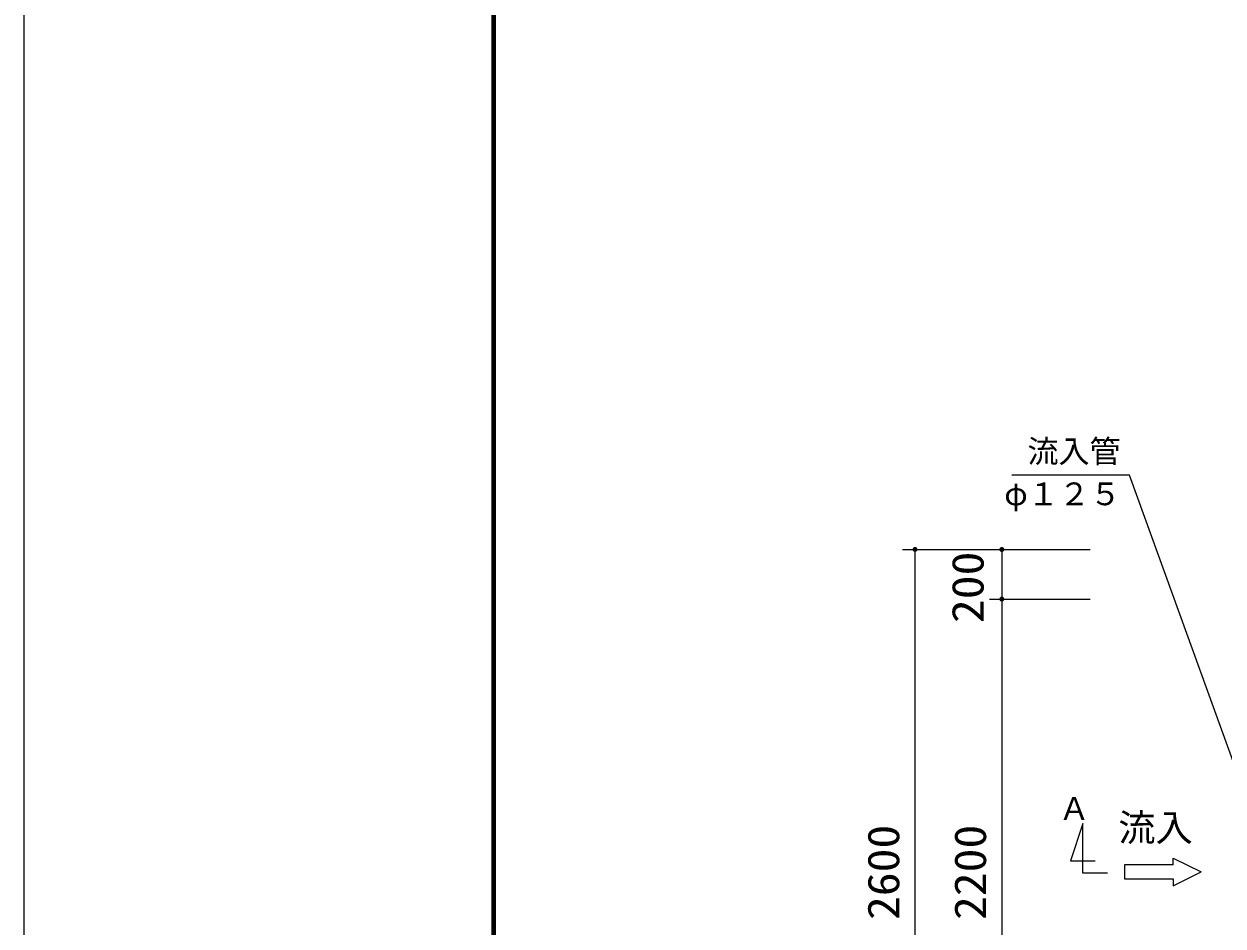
# Model space of a CAD drawing. Units: millimetres, scale not verified. Extents: x -14850 to 14850, y -10500 to 10500.
# Drawn here: x -14850 to -10015, y 787 to 4423 of the extents above; entities that cross this region are included whole.
import ezdxf
from ezdxf.enums import TextEntityAlignment as Align

# ---------------------------------------------------------------- set-up
doc = ezdxf.new("R2010")
doc.units = ezdxf.units.MM
doc.header["$LTSCALE"] = 50
for name, color, linetype, lineweight in [('0-0_製作', 5, 'Continuous', 25), ('0-2_躯体', 3, 'Continuous', 25), ('0-7_図面枠', 7, 'Continuous', 25), ('0-8_Axis_waku', 7, 'Continuous', 25)]:
    doc.layers.add(name, color=color, linetype=linetype, lineweight=lineweight)
doc.styles.add('ＭＳ ゴシック', font='')
doc.styles.get('ＭＳ ゴシック').set_extended_font_data('MS Gothic')

msp = doc.modelspace()

# ---------------------------------------------------------------- linework, layer by layer
at = {"layer": '0-0_製作', "color": 2}
for p, q in [((-11306.85, 2304.89), (-10906.85, 2304.89)), ((-11256.85, -295.11), (-11256.85, 2304.89)), ((-10956.85, 2304.89), (-10550.15, 2304.89)), ((-10906.85, 2304.89), (-10906.85, 2104.89)), ((-10956.85, 2104.89), (-10550.15, 2104.89)), ((-10906.85, 2104.89), (-10906.85, -95.11))]:
    msp.add_line(p, q, dxfattribs=at)
at = {"layer": '0-0_製作'}
for points in [[(-11265.9, 2309.15), (-11266.85, 2304.89), (-11266.83, 2305.52)], [(-11265.9, 2309.15), (-11256.85, 2304.89), (-11266.85, 2304.89)], [(-11256.85, 2304.89), (-11266.77, 2303.64), (-11266.85, 2304.89)], [(-11265.9, 2309.15), (-11266.83, 2305.52), (-11266.36, 2307.98)], [(-11266.36, 2307.98), (-11266.83, 2305.52), (-11266.68, 2306.76)], [(-11256.85, 2304.89), (-11266.54, 2302.4), (-11266.77, 2303.64)], [(-11256.85, 2304.89), (-11266.15, 2301.21), (-11266.54, 2302.4)], [(-11256.85, 2304.89), (-11265.62, 2300.07), (-11266.15, 2301.21)], [(-11265.3, 2310.25), (-11256.85, 2304.89), (-11265.9, 2309.15)], [(-11256.85, 2304.89), (-11264.94, 2299.01), (-11265.62, 2300.07)], [(-11264.56, 2311.26), (-11256.85, 2304.89), (-11265.3, 2310.25)], [(-11256.85, 2304.89), (-11264.14, 2298.04), (-11264.94, 2299.01)], [(-11263.7, 2312.18), (-11256.85, 2304.89), (-11264.56, 2311.26)], [(-11256.85, 2304.89), (-11263.23, 2297.18), (-11264.14, 2298.04)], [(-11262.73, 2312.98), (-11256.85, 2304.89), (-11263.7, 2312.18)], [(-11256.85, 2304.89), (-11262.21, 2296.45), (-11263.23, 2297.18)], [(-11261.67, 2313.65), (-11256.85, 2304.89), (-11262.73, 2312.98)], [(-11256.85, 2304.89), (-11261.11, 2295.84), (-11262.21, 2296.45)], [(-11260.53, 2314.19), (-11256.85, 2304.89), (-11261.67, 2313.65)], [(-11256.85, 2304.89), (-11259.94, 2295.38), (-11261.11, 2295.84)], [(-11259.34, 2314.58), (-11256.85, 2304.89), (-11260.53, 2314.19)], [(-11256.85, 2304.89), (-11258.73, 2295.07), (-11259.94, 2295.38)], [(-11258.11, 2314.81), (-11256.85, 2304.89), (-11259.34, 2314.58)], [(-11256.85, 2294.89), (-11258.73, 2295.07), (-11256.85, 2304.89)], [(-11256.85, 2294.89), (-11257.48, 2294.91), (-11258.73, 2295.07)], [(-11256.85, 2314.89), (-11256.85, 2304.89), (-11258.11, 2314.81)], [(-11256.22, 2314.87), (-11256.85, 2304.89), (-11256.85, 2314.89)], [(-11254.98, 2314.71), (-11256.85, 2304.89), (-11256.22, 2314.87)], [(-11253.76, 2314.4), (-11256.85, 2304.89), (-11254.98, 2314.71)], [(-11253.76, 2314.4), (-11246.85, 2304.89), (-11256.85, 2304.89)], [(-11246.85, 2304.89), (-11256.85, 2294.89), (-11256.85, 2304.89)], [(-11246.85, 2304.89), (-11255.6, 2294.97), (-11256.85, 2294.89)], [(-11246.85, 2304.89), (-11254.37, 2295.2), (-11255.6, 2294.97)], [(-11246.85, 2304.89), (-11253.17, 2295.59), (-11254.37, 2295.2)], [(-11252.59, 2313.94), (-11246.85, 2304.89), (-11253.76, 2314.4)], [(-11246.85, 2304.89), (-11252.04, 2296.13), (-11253.17, 2295.59)], [(-11251.49, 2313.33), (-11246.85, 2304.89), (-11252.59, 2313.94)], [(-11246.85, 2304.89), (-11250.97, 2296.8), (-11252.04, 2296.13)], [(-11250.48, 2312.59), (-11246.85, 2304.89), (-11251.49, 2313.33)], [(-11246.85, 2304.89), (-11250.01, 2297.6), (-11250.97, 2296.8)], [(-11249.56, 2311.74), (-11246.85, 2304.89), (-11250.48, 2312.59)], [(-11246.85, 2304.89), (-11249.15, 2298.52), (-11250.01, 2297.6)], [(-11248.76, 2310.77), (-11246.85, 2304.89), (-11249.56, 2311.74)], [(-11246.85, 2304.89), (-11248.41, 2299.53), (-11249.15, 2298.52)], [(-11248.09, 2309.71), (-11246.85, 2304.89), (-11248.76, 2310.77)], [(-11246.85, 2304.89), (-11247.8, 2300.63), (-11248.41, 2299.53)], [(-11247.55, 2308.57), (-11246.85, 2304.89), (-11248.09, 2309.71)], [(-11246.85, 2304.89), (-11247.34, 2301.8), (-11247.8, 2300.63)], [(-11247.17, 2307.38), (-11246.85, 2304.89), (-11247.55, 2308.57)], [(-11246.87, 2304.26), (-11247.34, 2301.8), (-11246.85, 2304.89)], [(-11247.03, 2303.02), (-11247.34, 2301.8), (-11246.87, 2304.26)], [(-11246.93, 2306.14), (-11246.85, 2304.89), (-11247.17, 2307.38)], [(-10915.9, 2309.15), (-10916.85, 2304.89), (-10916.83, 2305.52)], [(-10915.9, 2309.15), (-10906.85, 2304.89), (-10916.85, 2304.89)], [(-10906.85, 2304.89), (-10916.77, 2303.64), (-10916.85, 2304.89)], [(-10915.9, 2309.15), (-10916.83, 2305.52), (-10916.36, 2307.98)], [(-10916.36, 2307.98), (-10916.83, 2305.52), (-10916.68, 2306.76)], [(-10906.85, 2304.89), (-10916.54, 2302.4), (-10916.77, 2303.64)], [(-10906.85, 2304.89), (-10916.15, 2301.21), (-10916.54, 2302.4)], [(-10906.85, 2304.89), (-10915.62, 2300.07), (-10916.15, 2301.21)], [(-10915.3, 2310.25), (-10906.85, 2304.89), (-10915.9, 2309.15)], [(-10906.85, 2304.89), (-10914.94, 2299.01), (-10915.62, 2300.07)], [(-10914.56, 2311.26), (-10906.85, 2304.89), (-10915.3, 2310.25)], [(-10906.85, 2304.89), (-10914.14, 2298.04), (-10914.94, 2299.01)], [(-10913.7, 2312.18), (-10906.85, 2304.89), (-10914.56, 2311.26)], [(-10906.85, 2304.89), (-10913.23, 2297.18), (-10914.14, 2298.04)], [(-10912.73, 2312.98), (-10906.85, 2304.89), (-10913.7, 2312.18)], [(-10906.85, 2304.89), (-10912.21, 2296.45), (-10913.23, 2297.18)], [(-10911.67, 2313.65), (-10906.85, 2304.89), (-10912.73, 2312.98)], [(-10906.85, 2304.89), (-10911.11, 2295.84), (-10912.21, 2296.45)], [(-10910.53, 2314.19), (-10906.85, 2304.89), (-10911.67, 2313.65)], [(-10906.85, 2304.89), (-10909.94, 2295.38), (-10911.11, 2295.84)], [(-10909.34, 2314.58), (-10906.85, 2304.89), (-10910.53, 2314.19)], [(-10906.85, 2304.89), (-10908.73, 2295.07), (-10909.94, 2295.38)], [(-10908.11, 2314.81), (-10906.85, 2304.89), (-10909.34, 2314.58)], [(-10906.85, 2294.89), (-10908.73, 2295.07), (-10906.85, 2304.89)], [(-10906.85, 2294.89), (-10907.48, 2294.91), (-10908.73, 2295.07)], [(-10906.85, 2314.89), (-10906.85, 2304.89), (-10908.11, 2314.81)], [(-10906.22, 2314.87), (-10906.85, 2304.89), (-10906.85, 2314.89)], [(-10904.98, 2314.71), (-10906.85, 2304.89), (-10906.22, 2314.87)], [(-10903.76, 2314.4), (-10906.85, 2304.89), (-10904.98, 2314.71)], [(-10903.76, 2314.4), (-10896.85, 2304.89), (-10906.85, 2304.89)], [(-10896.85, 2304.89), (-10906.85, 2294.89), (-10906.85, 2304.89)], [(-10896.85, 2304.89), (-10905.6, 2294.97), (-10906.85, 2294.89)], [(-10896.85, 2304.89), (-10904.37, 2295.2), (-10905.6, 2294.97)], [(-10896.85, 2304.89), (-10903.17, 2295.59), (-10904.37, 2295.2)], [(-10902.59, 2313.94), (-10896.85, 2304.89), (-10903.76, 2314.4)], [(-10896.85, 2304.89), (-10902.04, 2296.13), (-10903.17, 2295.59)], [(-10901.49, 2313.33), (-10896.85, 2304.89), (-10902.59, 2313.94)], [(-10896.85, 2304.89), (-10900.97, 2296.8), (-10902.04, 2296.13)], [(-10900.48, 2312.59), (-10896.85, 2304.89), (-10901.49, 2313.33)], [(-10896.85, 2304.89), (-10900.01, 2297.6), (-10900.97, 2296.8)], [(-10899.56, 2311.74), (-10896.85, 2304.89), (-10900.48, 2312.59)], [(-10896.85, 2304.89), (-10899.15, 2298.52), (-10900.01, 2297.6)], [(-10898.76, 2310.77), (-10896.85, 2304.89), (-10899.56, 2311.74)], [(-10896.85, 2304.89), (-10898.41, 2299.53), (-10899.15, 2298.52)], [(-10898.09, 2309.71), (-10896.85, 2304.89), (-10898.76, 2310.77)], [(-10896.85, 2304.89), (-10897.8, 2300.63), (-10898.41, 2299.53)], [(-10897.55, 2308.57), (-10896.85, 2304.89), (-10898.09, 2309.71)], [(-10896.85, 2304.89), (-10897.34, 2301.8), (-10897.8, 2300.63)], [(-10897.17, 2307.38), (-10896.85, 2304.89), (-10897.55, 2308.57)], [(-10896.87, 2304.26), (-10897.34, 2301.8), (-10896.85, 2304.89)], [(-10897.03, 2303.02), (-10897.34, 2301.8), (-10896.87, 2304.26)], [(-10896.93, 2306.14), (-10896.85, 2304.89), (-10897.17, 2307.38)], [(-10915.9, 2109.15), (-10916.85, 2104.89), (-10916.83, 2105.52)], [(-10915.9, 2109.15), (-10906.85, 2104.89), (-10916.85, 2104.89)], [(-10906.85, 2104.89), (-10916.77, 2103.64), (-10916.85, 2104.89)], [(-10915.9, 2109.15), (-10916.83, 2105.52), (-10916.36, 2107.98)], [(-10916.36, 2107.98), (-10916.83, 2105.52), (-10916.68, 2106.76)], [(-10906.85, 2104.89), (-10916.54, 2102.4), (-10916.77, 2103.64)], [(-10906.85, 2104.89), (-10916.15, 2101.21), (-10916.54, 2102.4)], [(-10906.85, 2104.89), (-10915.62, 2100.07), (-10916.15, 2101.21)], [(-10915.3, 2110.25), (-10906.85, 2104.89), (-10915.9, 2109.15)], [(-10906.85, 2104.89), (-10914.94, 2099.01), (-10915.62, 2100.07)], [(-10914.56, 2111.26), (-10906.85, 2104.89), (-10915.3, 2110.25)], [(-10906.85, 2104.89), (-10914.14, 2098.04), (-10914.94, 2099.01)], [(-10913.7, 2112.18), (-10906.85, 2104.89), (-10914.56, 2111.26)], [(-10906.85, 2104.89), (-10913.23, 2097.18), (-10914.14, 2098.04)], [(-10912.73, 2112.98), (-10906.85, 2104.89), (-10913.7, 2112.18)], [(-10906.85, 2104.89), (-10912.21, 2096.45), (-10913.23, 2097.18)], [(-10911.67, 2113.65), (-10906.85, 2104.89), (-10912.73, 2112.98)], [(-10906.85, 2104.89), (-10911.11, 2095.84), (-10912.21, 2096.45)], [(-10910.53, 2114.19), (-10906.85, 2104.89), (-10911.67, 2113.65)], [(-10906.85, 2104.89), (-10909.94, 2095.38), (-10911.11, 2095.84)], [(-10909.34, 2114.58), (-10906.85, 2104.89), (-10910.53, 2114.19)], [(-10906.85, 2104.89), (-10908.73, 2095.07), (-10909.94, 2095.38)], [(-10908.11, 2114.81), (-10906.85, 2104.89), (-10909.34, 2114.58)], [(-10906.85, 2094.89), (-10908.73, 2095.07), (-10906.85, 2104.89)], [(-10906.85, 2094.89), (-10907.48, 2094.91), (-10908.73, 2095.07)], [(-10906.85, 2114.89), (-10906.85, 2104.89), (-10908.11, 2114.81)], [(-10906.22, 2114.87), (-10906.85, 2104.89), (-10906.85, 2114.89)], [(-10904.98, 2114.71), (-10906.85, 2104.89), (-10906.22, 2114.87)], [(-10903.76, 2114.4), (-10906.85, 2104.89), (-10904.98, 2114.71)], [(-10903.76, 2114.4), (-10896.85, 2104.89), (-10906.85, 2104.89)], [(-10896.85, 2104.89), (-10906.85, 2094.89), (-10906.85, 2104.89)], [(-10896.85, 2104.89), (-10905.6, 2094.97), (-10906.85, 2094.89)], [(-10896.85, 2104.89), (-10904.37, 2095.2), (-10905.6, 2094.97)], [(-10896.85, 2104.89), (-10903.17, 2095.59), (-10904.37, 2095.2)], [(-10902.59, 2113.94), (-10896.85, 2104.89), (-10903.76, 2114.4)], [(-10896.85, 2104.89), (-10902.04, 2096.13), (-10903.17, 2095.59)], [(-10901.49, 2113.33), (-10896.85, 2104.89), (-10902.59, 2113.94)], [(-10896.85, 2104.89), (-10900.97, 2096.8), (-10902.04, 2096.13)], [(-10900.48, 2112.59), (-10896.85, 2104.89), (-10901.49, 2113.33)], [(-10896.85, 2104.89), (-10900.01, 2097.6), (-10900.97, 2096.8)], [(-10899.56, 2111.73), (-10896.85, 2104.89), (-10900.48, 2112.59)], [(-10896.85, 2104.89), (-10899.15, 2098.52), (-10900.01, 2097.6)], [(-10898.76, 2110.77), (-10896.85, 2104.89), (-10899.56, 2111.73)], [(-10896.85, 2104.89), (-10898.41, 2099.53), (-10899.15, 2098.52)], [(-10898.09, 2109.71), (-10896.85, 2104.89), (-10898.76, 2110.77)], [(-10896.85, 2104.89), (-10897.8, 2100.63), (-10898.41, 2099.53)], [(-10897.55, 2108.57), (-10896.85, 2104.89), (-10898.09, 2109.71)], [(-10896.85, 2104.89), (-10897.34, 2101.8), (-10897.8, 2100.63)], [(-10897.17, 2107.38), (-10896.85, 2104.89), (-10897.55, 2108.57)], [(-10896.87, 2104.26), (-10897.34, 2101.8), (-10896.85, 2104.89)], [(-10897.03, 2103.02), (-10897.34, 2101.8), (-10896.87, 2104.26)], [(-10896.93, 2106.14), (-10896.85, 2104.89), (-10897.17, 2107.38)]]:
    msp.add_solid(points, dxfattribs=at)
at = {"layer": '0-2_躯体'}
for p, q in [((-10391.42, 2604.89), (-10865.86, 2604.89)), ((-9813.69, 1004.89), (-10391.42, 2604.89)), ((-10215.38, 1033.01), (-10412.25, 1033.01)), ((-10412.25, 1033.01), (-10412.25, 976.77)), ((-10215.38, 1061.14), (-10102.88, 1004.89)), ((-10215.38, 1033.01), (-10215.38, 1061.14)), ((-10412.25, 976.77), (-10215.38, 976.77))]:
    msp.add_line(p, q, dxfattribs=at)
for points in [[(-10480.09, 1000.02), (-10580.09, 1000.02), (-10580.09, 1200.02), (-10630.09, 1050.01), (-10530.09, 1050.01)], [(-10215.38, 976.77), (-10215.38, 948.64), (-10102.88, 1004.89)]]:
    msp.add_lwpolyline(points, dxfattribs=at)
at = {"layer": '0-7_図面枠'}
msp.add_lwpolyline([(-14850, -10500), (14850, -10500), (14850, 10500), (-14850, 10500)], close=True, dxfattribs=at)
at = {"layer": '0-8_Axis_waku'}
for p, q in [((-12964, 9629), (-12964, -9679.01)), ((-12963, 9628), (-12963, -9678.01)), ((-12962, 9627), (-12962, -9677.01)), ((-12961, 9626), (-12961, -9676.01)), ((-12960, 9625), (-12960, -9675.01)), ((-12959, 9624), (-12959, -9674.01)), ((-12958, 9623), (-12958, -9673.01)), ((-12957, 9622), (-12957, -9672.01)), ((-12956, 9621), (-12956, -9671.01)), ((-12955, 9620), (-12955, -9670.01)), ((-12954, 9619), (-12954, -9669.01)), ((-12953, 9618), (-12953, -9668.01)), ((-12952, 9617), (-12952, -9667.01)), ((-12951, 9616), (-12951, -9666.01)), ((-12950, 9615), (-12950, -9665))]:
    msp.add_line(p, q, dxfattribs=at)

# ---------------------------------------------------------------- texts
at = {"layer": '0-0_製作', "color": 4, "style": 'ＭＳ ゴシック', "width": 1.1}
for s, p in [('200', (-10941.85, 2008.12)), ('2600', (-11281.85, 811.14)), ('2200', (-10931.85, 811.14))]:
    msp.add_text(s, height=128.4, rotation=90, dxfattribs=at).set_placement(p, align=Align.BOTTOM_LEFT)
at = {"layer": '0-2_躯体', "color": 4, "style": 'ＭＳ ゴシック'}
for s, height, p in [('\u3000流入管\u3000', 91.79, (-10928.67, 2627.16)), ('φ１２５', 91.79, (-10897.07, 2455.62)), ('Ａ', 91.79, (-10677.48, 1187.49)), ('流入', 110, (-10437.17, 1095.93))]:
    msp.add_text(s, height=height, dxfattribs=at).set_placement(p, align=Align.BOTTOM_LEFT)

doc.saveas('drawing.dxf')
